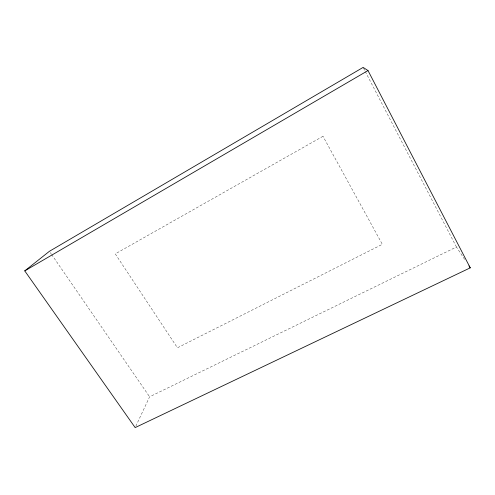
<?xml version="1.0" encoding="UTF-8"?>
<svg xmlns="http://www.w3.org/2000/svg" width="495" height="495" viewBox="0 0 495 495"><rect width="100%" height="100%" fill="white"/><g stroke="black" fill="none" stroke-linecap="round" stroke-linejoin="round"><path stroke-width="0.37" stroke-dasharray="2.48 1.86" d="M135.816 426.201L149.608 396.804L456.44 247.005L464.811 259.634M50.292 252.568L51.164 253.842M51.604 254.473L149.608 396.804M363.485 68.081L364.914 70.828M365.267 71.509L456.44 247.005M322.988 136.292L115.261 253.886L177.439 347.799L382.344 244.326L322.988 136.292"/><path stroke-width="0.74" d="M24.75 270.883L49.413 251.299L363.132 67.4L368.002 70.562L470.25 267.844L135.16 427.6L24.75 270.883L368.002 70.562M468.994 265.945L470.25 267.844"/></g></svg>
